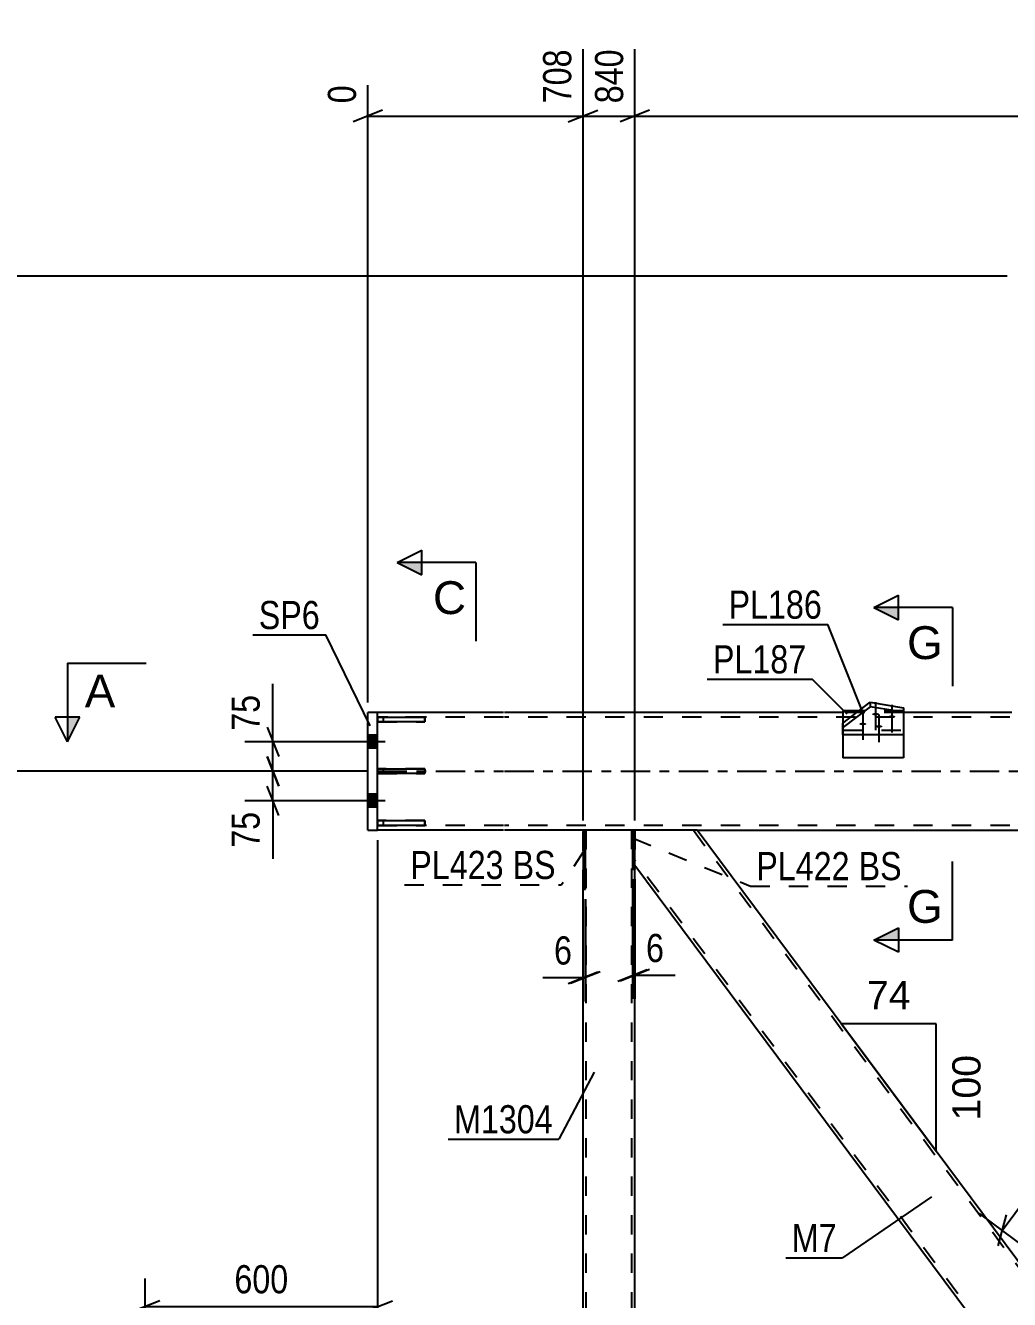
# Model space of a CAD drawing. Header units: millimetres. Extents: x -132 to 1057, y -569 to 272.
# Drawn here: x -36.2 to 64, y -53.8 to 75.9 of the extents above; entities that cross this region are included whole.
import ezdxf

# ---------------------------------------------------------------- set-up
doc = ezdxf.new("R2010")
doc.units = ezdxf.units.MM
doc.linetypes.add('DXK_LINE_DOT2', pattern=[3.9198, 1.9599, -1.9599])
doc.linetypes.add('DXK_LINE_DOT3', pattern=[5.9187, 2.979, -0.9799, 0.9799, -0.9799])
doc.styles.add('Arial', font='arial.ttf', dxfattribs={"height": 0.2})
doc.styles.add('Arial Narrow', font='ARIALN.TTF', dxfattribs={"height": 0.2})

# ---------------------------------------------------------------- blocks, each defined once
blk = doc.blocks.new('Part-335479220-3817 - 3686')
at = {"color": 2, "linetype": 'Continuous'}
for p, q in [((20.8, -6), (20.56, -6)), ((20.56, -6), (20.56, -12)), ((20.8, -12), (20.8, -6)), ((20.56, -12), (20.8, -12))]:
    blk.add_line(p, q, dxfattribs=at)
blk = doc.blocks.new('Part-335479220-3874 - 3686')
at = {"color": 7, "linetype": 'DXK_LINE_DOT2'}
for p, q in [((4.46, -5.02), (-0.34, -5.02)), ((-0.34, -5.02), (-0.34, -5.5)), ((0.26, -5.5), (0.26, -5.02)), ((4.46, -5.5), (4.46, -5.02)), ((-0.34, -5.5), (4.46, -5.5))]:
    blk.add_line(p, q, dxfattribs=at)
blk = doc.blocks.new('Part-335479220-3822 - 3686')
at = {"color": 7, "linetype": 'DXK_LINE_DOT2'}
for p, q in [((20.56, -6), (20.8, -6)), ((20.56, -6), (20.56, -12)), ((20.8, -6), (20.8, -12)), ((20.56, -12), (20.8, -12))]:
    blk.add_line(p, q, dxfattribs=at)
blk = doc.blocks.new('Part-335479220-3872 - 3686')
at = {"color": 7, "linetype": 'DXK_LINE_DOT2'}
for p, q in [((4.46, 0.24), (-0.34, 0.24)), ((-0.34, 0.24), (-0.34, -0.24)), ((0.26, -0.24), (0.26, 0.24)), ((4.46, -0.24), (4.46, 0.24)), ((-0.34, -0.24), (4.46, -0.24))]:
    blk.add_line(p, q, dxfattribs=at)
blk = doc.blocks.new('Part-335479220-3759 - 3686')
at = {"color": 2, "linetype": 'Continuous'}
for p, q in [((47.01, 4.9), (49.79, 7.02)), ((49.79, 6.57), (47.01, 4.45)), ((49.79, 7.02), (53.16, 6.46)), ((49.79, 7.02), (49.79, 6.57)), ((53.16, 6.01), (49.79, 6.57)), ((53.16, 6.46), (53.16, 3.72)), ((47.01, 3.72), (47.01, 4.9)), ((53.16, 3.72), (47.01, 3.72))]:
    blk.add_line(p, q, dxfattribs=at)
at = {"color": 7, "linetype": 'DXK_LINE_DOT2'}
blk.add_line((47.01, 4.17), (53.16, 4.17), dxfattribs=at)
blk = doc.blocks.new('Part-335479220-3842 - 3686')
at = {"color": 7, "linetype": 'DXK_LINE_DOT2'}
for p, q in [((25.6, -6), (25.84, -6)), ((25.6, -6), (25.6, -9.97)), ((25.84, -6), (25.84, -9.97)), ((25.6, -9.97), (25.84, -9.97))]:
    blk.add_line(p, q, dxfattribs=at)
blk = doc.blocks.new('Part-335479220-3848 - 3686')
at = {"color": 2, "linetype": 'Continuous'}
for p, q in [((-0.34, 5.5), (4.46, 5.5)), ((-0.34, 5.5), (-0.34, 5.02)), ((4.46, 5.5), (4.46, 5.02)), ((4.46, 5.02), (-0.34, 5.02))]:
    blk.add_line(p, q, dxfattribs=at)
at = {"color": 7, "linetype": 'DXK_LINE_DOT2'}
blk.add_line((0.26, 5.02), (0.26, 5.5), dxfattribs=at)
blk = doc.blocks.new('Bolt-335479220-3738 - 3686')
at = {"linetype": 'Continuous'}
for points in [[(50.33, 5.94), (50.41, 5.94), (50.48, 5.93), (50.54, 5.91), (50.6, 5.9), (50.64, 5.88), (50.67, 5.85), (50.69, 5.83), (50.69, 5.8), (50.67, 5.78), (50.64, 5.75), (50.6, 5.73), (50.54, 5.72), (50.48, 5.7), (50.41, 5.69), (50.33, 5.69), (50.26, 5.69), (50.18, 5.7), (50.12, 5.72), (50.06, 5.73), (50.02, 5.75), (49.99, 5.78), (49.97, 5.8), (49.97, 5.83), (49.99, 5.85), (50.02, 5.88), (50.06, 5.9), (50.12, 5.91), (50.18, 5.93), (50.26, 5.94)], [(51.97, 5.69), (52.05, 5.68), (52.12, 5.68), (52.19, 5.66), (52.24, 5.65), (52.29, 5.62), (52.32, 5.6), (52.33, 5.58), (52.33, 5.55), (52.32, 5.52), (52.29, 5.5), (52.24, 5.48), (52.19, 5.46), (52.12, 5.45), (52.05, 5.44), (51.97, 5.44), (51.9, 5.44), (51.83, 5.45), (51.76, 5.46), (51.71, 5.48), (51.66, 5.5), (51.63, 5.52), (51.62, 5.55), (51.62, 5.58), (51.63, 5.6), (51.66, 5.62), (51.71, 5.65), (51.76, 5.66), (51.83, 5.68), (51.9, 5.68)], [(49.02, 4.94), (49.1, 4.94), (49.17, 4.93), (49.23, 4.92), (49.29, 4.9), (49.33, 4.88), (49.37, 4.85), (49.38, 4.83), (49.38, 4.8), (49.37, 4.78), (49.33, 4.75), (49.29, 4.73), (49.23, 4.72), (49.17, 4.7), (49.1, 4.7), (49.02, 4.69), (48.95, 4.7), (48.88, 4.7), (48.81, 4.72), (48.76, 4.73), (48.71, 4.75), (48.68, 4.78), (48.66, 4.8), (48.66, 4.83), (48.68, 4.85), (48.71, 4.88), (48.76, 4.9), (48.81, 4.92), (48.88, 4.93), (48.95, 4.94)], [(50.67, 4.69), (50.74, 4.68), (50.81, 4.68), (50.88, 4.66), (50.93, 4.65), (50.98, 4.63), (51.01, 4.6), (51.02, 4.58), (51.02, 4.55), (51.01, 4.53), (50.98, 4.5), (50.93, 4.48), (50.88, 4.46), (50.81, 4.45), (50.74, 4.44), (50.67, 4.44), (50.59, 4.44), (50.52, 4.45), (50.45, 4.46), (50.4, 4.48), (50.35, 4.5), (50.32, 4.53), (50.31, 4.55), (50.31, 4.58), (50.32, 4.6), (50.35, 4.63), (50.4, 4.65), (50.45, 4.66), (50.52, 4.68), (50.59, 4.68)]]:
    blk.add_hatch(color=1, dxfattribs=at).paths.add_polyline_path(points)
at = {"color": 1, "linetype": 'Continuous'}
for p, q in [((50.33, 7.02), (50.33, 4.2)), ((51.97, 6.77), (51.97, 3.95)), ((49.02, 6.02), (49.02, 3.2)), ((50.67, 5.77), (50.67, 2.95))]:
    blk.add_line(p, q, dxfattribs=at)
blk = doc.blocks.new('Bolt-335479220-3745 - 3686')
at = {"linetype": 'Continuous'}
for points in [[(-1.34, 3.66), (-1.34, 2.34), (-0.34, 2.34), (-0.34, 3.66)], [(-1.34, 3.66), (-1.34, 2.34), (-0.34, 2.34), (-0.34, 3.66)], [(-1.34, -2.34), (-1.34, -3.66), (-0.34, -3.66), (-0.34, -2.34)], [(-1.34, -2.34), (-1.34, -3.66), (-0.34, -3.66), (-0.34, -2.34)]]:
    blk.add_hatch(color=1, dxfattribs=at).paths.add_polyline_path(points)
at = {"color": 1, "linetype": 'Continuous'}
for p, q in [((0.42, 3), (-4.34, 3)), ((0.42, 3), (-4.34, 3)), ((-0.34, 3.66), (-1.34, 3.66)), ((-0.34, 3.66), (-1.34, 3.66)), ((-0.34, 2.34), (-1.34, 2.34)), ((-0.34, 2.34), (-1.34, 2.34)), ((-0.34, -2.34), (-1.34, -2.34)), ((-0.34, -2.34), (-1.34, -2.34)), ((0.42, -3), (-4.34, -3)), ((0.42, -3), (-4.34, -3)), ((-0.34, -3.66), (-1.34, -3.66)), ((-0.34, -3.66), (-1.34, -3.66))]:
    blk.add_line(p, q, dxfattribs=at)
blk = doc.blocks.new('Part-335479220-3837 - 3686')
at = {"color": 2, "linetype": 'Continuous'}
for p, q in [((25.84, -6), (25.6, -6)), ((25.6, -6), (25.6, -9.97)), ((25.84, -9.97), (25.84, -6)), ((25.6, -9.97), (25.84, -9.97))]:
    blk.add_line(p, q, dxfattribs=at)
blk = doc.blocks.new('Part-335479220-3847 - 3686')
at = {"color": 2, "linetype": 'Continuous'}
for p, q in [((-0.34, -0.24), (-0.34, 0.24)), ((-0.34, 0.24), (4.46, 0.24)), ((4.46, 0.24), (4.46, -0.24)), ((4.46, -0.24), (-0.34, -0.24))]:
    blk.add_line(p, q, dxfattribs=at)
at = {"color": 7, "linetype": 'DXK_LINE_DOT2'}
blk.add_line((0.26, -0.24), (0.26, 0.24), dxfattribs=at)
blk = doc.blocks.new('Part-335479220-3849 - 3686')
at = {"color": 2, "linetype": 'Continuous'}
for p, q in [((-0.34, -5.5), (-0.34, -5.02)), ((-0.34, -5.02), (4.46, -5.02)), ((4.46, -5.02), (4.46, -5.5)), ((4.46, -5.5), (-0.34, -5.5))]:
    blk.add_line(p, q, dxfattribs=at)
at = {"color": 7, "linetype": 'DXK_LINE_DOT2'}
blk.add_line((0.26, -5.5), (0.26, -5.02), dxfattribs=at)
blk = doc.blocks.new('Part-335479220-3870 - 3686')
at = {"color": 2, "linetype": 'Continuous'}
for p, q in [((12.46, 6), (-0.34, 6)), ((47.01, 6), (12.56, 6)), ((64.2, 6), (53.16, 6)), ((12.46, -6), (-0.34, -6)), ((20.56, -6), (12.56, -6)), ((25.6, -6), (20.8, -6)), ((32.14, -6), (109.33, -6))]:
    blk.add_line(p, q, dxfattribs=at)
at = {"color": 7, "linetype": 'DXK_LINE_DOT2'}
for p, q in [((-0.34, -6), (-0.34, 6)), ((12.46, 5.52), (-0.34, 5.52)), ((467.71, 5.52), (12.56, 5.52)), ((53.16, 6), (47.01, 6)), ((12.46, -5.52), (-0.34, -5.52)), ((467.71, -5.52), (12.56, -5.52)), ((20.8, -6), (20.56, -6)), ((32.14, -6), (25.6, -6))]:
    blk.add_line(p, q, dxfattribs=at)
at = {"color": 7, "linetype": 'DXK_LINE_DOT3'}
for p, q in [((-0.34, 0), (12.46, 0)), ((12.56, 0), (467.71, 0))]:
    blk.add_line(p, q, dxfattribs=at)
blk = doc.blocks.new('Part-335479220-3873 - 3686')
at = {"color": 7, "linetype": 'DXK_LINE_DOT2'}
for p, q in [((4.46, 5.5), (-0.34, 5.5)), ((-0.34, 5.5), (-0.34, 5.02)), ((0.26, 5.02), (0.26, 5.5)), ((4.46, 5.02), (4.46, 5.5)), ((-0.34, 5.02), (4.46, 5.02))]:
    blk.add_line(p, q, dxfattribs=at)
blk = doc.blocks.new('Part-335479220-3882 - 3686')
at = {"color": 2, "linetype": 'Continuous'}
for p, q in [((48.65, 6.16), (47.01, 6.16)), ((47.01, 6.16), (47.01, 4.9)), ((47.01, 3.72), (47.01, 1.36)), ((53.16, 3.72), (53.16, 1.36)), ((53.16, 1.36), (47.01, 1.36))]:
    blk.add_line(p, q, dxfattribs=at)
at = {"color": 7, "linetype": 'DXK_LINE_DOT2'}
for p, q in [((53.16, 6.16), (48.65, 6.16)), ((53.16, 6.16), (53.16, 3.72)), ((47.01, 4.9), (47.01, 3.72))]:
    blk.add_line(p, q, dxfattribs=at)
blk = doc.blocks.new('Part-335479220-4000 - 3686')
at = {"color": 2, "linetype": 'Continuous'}
for p, q in [((-1.34, -6), (-1.34, 6)), ((-0.34, 6), (-1.34, 6)), ((-0.34, -6), (-0.34, 6)), ((-1.34, -6), (-0.34, -6))]:
    blk.add_line(p, q, dxfattribs=at)
blk = doc.blocks.new('Part-335479220-4060 - 3686')
at = {"color": 2, "linetype": 'Continuous'}
for p, q in [((32.14, -6), (25.84, -6)), ((68.06, -54.23), (32.16, -6)), ((66.23, -63.82), (25.84, -9.57))]:
    blk.add_line(p, q, dxfattribs=at)
at = {"color": 7, "linetype": 'DXK_LINE_DOT2'}
for p, q in [((25.84, -9.57), (25.84, -6)), ((68.06, -54.77), (31.76, -6)), ((32.16, -6), (32.14, -6)), ((32.16, -6), (32.14, -6)), ((68.06, -65.75), (25.84, -9.04)), ((68.06, -66.29), (68.06, -54.23)), ((68.06, -66.29), (66.23, -63.82))]:
    blk.add_line(p, q, dxfattribs=at)
blk = doc.blocks.new('Part-335479220-4080 - 3686')
at = {"color": 7, "linetype": 'DXK_LINE_DOT2'}
for p, q in [((25.84, -6), (20.56, -6)), ((20.56, -12), (20.56, -6)), ((20.88, -121.6), (20.88, -6)), ((25.52, -121.6), (25.52, -6)), ((25.84, -9.97), (25.84, -6)), ((20.56, -121.6), (20.56, -115.6)), ((25.84, -121.6), (25.84, -117.63)), ((25.84, -121.6), (20.56, -121.6))]:
    blk.add_line(p, q, dxfattribs=at)
at = {"color": 2, "linetype": 'Continuous'}
for p, q in [((25.84, -117.63), (25.84, -9.97)), ((20.56, -115.6), (20.56, -12))]:
    blk.add_line(p, q, dxfattribs=at)
blk = doc.blocks.new('StraightDimension-335479220-4240 - 3686')
at = {"color": 7, "linetype": 'Continuous'}
for p, q in [((20.56, -5), (20.56, 73.47)), ((-1.34, 7), (-1.34, 69.81)), ((0.16, 67.28), (-2.84, 66.08)), ((-1.34, 66.68), (20.56, 66.68)), ((19.06, 66.08), (22.06, 67.28))]:
    blk.add_line(p, q, dxfattribs=at)
at = {"color": 0, "linetype": 'Continuous'}
for points in [[(19.96, 74.07), (15.76, 74.07), (15.76, 67.38), (19.96, 67.38)], [(-1.94, 70.41), (-6.14, 70.41), (-6.14, 67.38), (-1.94, 67.38)]]:
    blk.add_wipeout(points, dxfattribs=at)
at = {"color": 3, "linetype": 'Continuous', "style": 'Arial Narrow'}
for s, height, p in [('708', 2.863, (19.36, 67.98)), ('0', 2.86, (-2.54, 67.98))]:
    blk.add_text(s, height=height, rotation=90.0002, dxfattribs=at).set_placement(p)
blk = doc.blocks.new('StraightDimension-335479220-11398 - 3686')
at = {"color": 7, "linetype": 'Continuous'}
for p, q in [((-11.59, 1.5), (-10.39, -1.5)), ((-1.34, 0), (-13.84, 0)), ((-10.99, -3), (-10.99, 0)), ((-10.39, -4.5), (-11.59, -1.5)), ((-2.96, -3), (-13.84, -3)), ((-10.99, -3), (-10.99, -8.91)), ((-10.99, -3), (-10.99, -8.91))]:
    blk.add_line(p, q, dxfattribs=at)
at = {"color": 0}
blk.add_wipeout([(-11.74, -3.53), (-15.94, -3.53), (-15.94, -8.38), (-11.74, -8.38)], dxfattribs=at)
at = {"color": 3, "style": 'Arial Narrow'}
blk.add_text('75', height=2.863, rotation=90.0002, dxfattribs=at).set_placement((-12.34, -7.78))
blk = doc.blocks.new('StraightDimension-335479220-4257 - 3686')
at = {"color": 7, "linetype": 'Continuous'}
for p, q in [((109.31, -5), (109.31, 75.3)), ((25.84, -5), (25.84, 73.47)), ((27.34, 67.28), (24.34, 66.08)), ((25.84, 66.68), (109.31, 66.68)), ((107.81, 66.08), (110.81, 67.28))]:
    blk.add_line(p, q, dxfattribs=at)
at = {"color": 0, "linetype": 'Continuous'}
blk.add_wipeout([(108.71, 75.9), (104.51, 75.9), (104.51, 67.38), (108.71, 67.38)], dxfattribs=at)
at = {"color": 3, "linetype": 'Continuous', "style": 'Arial Narrow'}
blk.add_text('2927', height=2.863, rotation=90.0002, dxfattribs=at).set_placement((108.11, 67.98))
blk = doc.blocks.new('AngleDimension-335479220-15854 - 3686')
at = {"color": 7, "linetype": 'Continuous'}
for p, q in [((49.51, -29.31), (46.83, -25.71)), ((56.5, -25.71), (46.83, -25.71)), ((56.5, -38.7), (46.83, -25.71)), ((56.5, -38.7), (56.5, -25.71))]:
    blk.add_line(p, q, dxfattribs=at)
at = {"color": 0}
for points in [[(54.49, -24.81), (54.49, -20.61), (48.84, -20.61), (48.84, -24.81)], [(61.6, -28.27), (57.4, -28.27), (57.4, -36.14), (61.6, -36.14)]]:
    blk.add_wipeout(points, dxfattribs=at)
at = {"color": 3, "style": 'Arial'}
blk.add_text('74', height=2.865, dxfattribs=at).set_placement((49.44, -24.21))
blk.add_text('100', height=2.865, rotation=90.0002, dxfattribs=at).set_placement((61, -35.54))
blk = doc.blocks.new('StraightDimension-335479220-4249 - 3686')
at = {"color": 7, "linetype": 'Continuous'}
for p, q in [((20.56, -5), (20.56, 73.47)), ((25.84, -5), (25.84, 73.47)), ((19.06, 66.08), (22.06, 67.28)), ((20.56, 66.68), (25.84, 66.68)), ((27.34, 67.28), (24.34, 66.08))]:
    blk.add_line(p, q, dxfattribs=at)
at = {"color": 0, "linetype": 'Continuous'}
blk.add_wipeout([(25.24, 74.07), (21.04, 74.07), (21.04, 67.38), (25.24, 67.38)], dxfattribs=at)
at = {"color": 3, "linetype": 'Continuous', "style": 'Arial Narrow'}
blk.add_text('840', height=2.863, rotation=90.0002, dxfattribs=at).set_placement((24.64, 67.98))
blk = doc.blocks.new('StraightDimension-335479220-4462 - 3686')
at = {"color": 7, "linetype": 'Continuous'}
for p, q in [((108.51, -5.4), (96.88, 3.26)), ((98.75, 0), (99.58, 3.12)), ((63.2, -46.72), (99.16, 1.56)), ((72.54, -53.68), (60.91, -45.01)), ((63.61, -45.15), (62.78, -48.28))]:
    blk.add_line(p, q, dxfattribs=at)
at = {"color": 0}
blk.add_wipeout([(83.12, -18.72), (79.76, -16.21), (74.67, -23.03), (78.04, -25.54)], dxfattribs=at)
at = {"color": 3, "style": 'Arial Narrow'}
blk.add_text('1505', height=2.863, rotation=53.3137, dxfattribs=at).set_placement((77.91, -24.7))
blk = doc.blocks.new('StraightDimension-335479220-15472 - 3686')
at = {"color": 7, "linetype": 'Continuous'}
for p, q in [((20.56, -13), (20.56, -23.41)), ((20.8, -13), (20.8, -23.41)), ((19.06, -21.61), (22.06, -20.41)), ((22.3, -20.41), (19.3, -21.61)), ((20.56, -21.01), (16.48, -21.01)), ((20.56, -21.01), (16.48, -21.01)), ((20.56, -21.01), (20.8, -21.01))]:
    blk.add_line(p, q, dxfattribs=at)
at = {"color": 0}
blk.add_wipeout([(20.04, -20.26), (20.04, -16.06), (17.01, -16.06), (17.01, -20.26)], dxfattribs=at)
at = {"color": 3, "style": 'Arial Narrow'}
blk.add_text('6', height=2.86, dxfattribs=at).set_placement((17.61, -19.66))
blk = doc.blocks.new('StraightDimension-335479220-4638 - 3686')
at = {"color": 7, "linetype": 'Continuous'}
blk.add_line((63.7, 50.4), (-63.39, 50.4), dxfattribs=at)
blk = doc.blocks.new('StraightDimension-335479220-4665 - 3686')
at = {"color": 7, "linetype": 'Continuous'}
blk.add_line((-1.34, 0), (-46.24, 0), dxfattribs=at)
blk = doc.blocks.new('StraightDimension-335479220-4955 - 3686')
at = {"color": 7, "linetype": 'Continuous'}
for p, q in [((-0.34, -7), (-0.34, -56.87)), ((-24, -121.1), (-24, -51.62)), ((-22.5, -53.87), (-25.5, -55.07)), ((-1.84, -55.07), (1.16, -53.87)), ((-24, -54.47), (-0.34, -54.47))]:
    blk.add_line(p, q, dxfattribs=at)
at = {"color": 0}
blk.add_wipeout([(-8.83, -53.72), (-8.83, -49.52), (-15.51, -49.52), (-15.51, -53.72)], dxfattribs=at)
at = {"color": 3, "style": 'Arial Narrow'}
blk.add_text('600', height=2.863, dxfattribs=at).set_placement((-14.91, -53.12))
blk = doc.blocks.new('StraightDimension-335479220-11397 - 3686')
at = {"color": 7, "linetype": 'Continuous'}
for p, q in [((-10.99, 3), (-10.99, 8.91)), ((-10.99, 3), (-10.99, 8.91)), ((-11.59, 4.5), (-10.39, 1.5)), ((-3.41, 3), (-13.84, 3)), ((-10.99, 0), (-10.99, 3)), ((-10.39, -1.5), (-11.59, 1.5)), ((-1.34, 0), (-13.84, 0))]:
    blk.add_line(p, q, dxfattribs=at)
at = {"color": 0}
blk.add_wipeout([(-11.74, 8.38), (-15.94, 8.38), (-15.94, 3.52), (-11.74, 3.52)], dxfattribs=at)
at = {"color": 3, "style": 'Arial Narrow'}
blk.add_text('75', height=2.863, rotation=90.0002, dxfattribs=at).set_placement((-12.34, 4.12))
blk = doc.blocks.new('StraightDimension-335479220-15488 - 3686')
at = {"color": 7, "linetype": 'Continuous'}
for p, q in [((25.6, -10.97), (25.6, -23.16)), ((25.84, -10.97), (25.84, -23.16)), ((24.1, -21.36), (27.1, -20.16)), ((27.34, -20.16), (24.34, -21.36)), ((25.6, -20.76), (25.84, -20.76)), ((25.84, -20.76), (29.92, -20.76)), ((25.84, -20.76), (29.92, -20.76))]:
    blk.add_line(p, q, dxfattribs=at)
at = {"color": 0}
blk.add_wipeout([(29.39, -20.01), (29.39, -15.81), (26.37, -15.81), (26.37, -20.01)], dxfattribs=at)
at = {"color": 3, "style": 'Arial Narrow'}
blk.add_text('6', height=2.86, dxfattribs=at).set_placement((26.97, -19.41))
blk = doc.blocks.new('SectionMark-335479220-4977 - 3686')
at = {"linetype": 'Continuous'}
for points in [[(52.66, 16.67), (52.66, 15.42), (50.16, 16.67)], [(52.66, -15.92), (52.66, -17.17), (50.16, -17.17)]]:
    blk.add_hatch(color=6, dxfattribs=at).paths.add_polyline_path(points)
at = {"color": 6, "linetype": 'Continuous'}
for p, q in [((50.16, 16.67), (52.66, 17.92)), ((52.66, 15.42), (52.66, 17.92)), ((58.16, 16.67), (50.16, 16.67)), ((50.16, 16.67), (52.66, 15.42)), ((58.16, 16.67), (58.16, 8.67)), ((58.16, -17.17), (58.16, -9.17)), ((50.16, -17.17), (52.66, -15.92)), ((52.66, -15.92), (52.66, -18.42)), ((58.16, -17.17), (50.16, -17.17)), ((52.66, -18.42), (50.16, -17.17))]:
    blk.add_line(p, q, dxfattribs=at)
at = {"color": 0, "linetype": 'Continuous'}
for points in [[(57.16, 11.42), (57.16, 14.92), (53.53, 14.92), (53.53, 11.42)], [(57.16, -15.42), (57.16, -11.92), (53.53, -11.92), (53.53, -15.42)]]:
    blk.add_wipeout(points, dxfattribs=at)
at = {"color": 3, "linetype": 'Continuous', "style": 'Arial'}
for p in [(53.53, 11.42), (53.53, -15.42)]:
    blk.add_text('G', height=3.34, dxfattribs=at).set_placement(p)
blk = doc.blocks.new('Mark-335479220-3755 - 3686')
at = {"color": 0}
blk.add_wipeout([(44.87, 15.53), (44.87, 18.53), (35.37, 18.53), (35.37, 15.53)], dxfattribs=at)
blk.add_wipeout([(44.87, 15.53), (44.87, 18.53), (35.37, 18.53), (35.37, 15.53)], dxfattribs=at)
at = {"color": 30, "linetype": 'Continuous'}
for p in [(34.77, 14.93), (49.06, 5.92)]:
    blk.add_line(p, (45.47, 14.93), dxfattribs=at)
at = {"color": 3, "style": 'Arial Narrow'}
blk.add_text('PL186', height=2.863, dxfattribs=at).set_placement((35.37, 15.53))
blk = doc.blocks.new('Mark-335479220-3878 - 3686')
at = {"color": 0}
blk.add_wipeout([(43.29, 9.96), (43.29, 12.96), (33.78, 12.96), (33.78, 9.96)], dxfattribs=at)
blk.add_wipeout([(43.29, 9.96), (43.29, 12.96), (33.78, 12.96), (33.78, 9.96)], dxfattribs=at)
at = {"color": 30, "linetype": 'Continuous'}
for p in [(33.18, 9.36), (47.42, 5.83)]:
    blk.add_line(p, (43.89, 9.36), dxfattribs=at)
at = {"color": 3, "style": 'Arial Narrow'}
blk.add_text('PL187', height=2.863, dxfattribs=at).set_placement((33.78, 9.96))
blk = doc.blocks.new('SectionMark-335479220-4971 - 3686')
at = {"linetype": 'Continuous'}
blk.add_hatch(color=6, dxfattribs=at).paths.add_polyline_path([(4.16, 21.25), (4.16, 20), (1.66, 21.25)])
at = {"color": 6, "linetype": 'Continuous'}
for p, q in [((1.66, 21.25), (4.16, 22.5)), ((4.16, 20), (4.16, 22.5)), ((9.66, 21.25), (1.66, 21.25)), ((1.66, 21.25), (4.16, 20)), ((9.66, 21.25), (9.66, 13.25))]:
    blk.add_line(p, q, dxfattribs=at)
at = {"color": 0, "linetype": 'Continuous'}
blk.add_wipeout([(8.66, 16), (8.66, 19.5), (5.29, 19.5), (5.29, 16)], dxfattribs=at)
at = {"color": 3, "linetype": 'Continuous', "style": 'Arial'}
blk.add_text('C', height=3.34, dxfattribs=at).set_placement((5.29, 16))
blk = doc.blocks.new('Mark-335479220-3996 - 3686')
at = {"color": 0}
blk.add_wipeout([(-6.22, 14.47), (-6.22, 17.47), (-12.43, 17.47), (-12.43, 14.47)], dxfattribs=at)
blk.add_wipeout([(-6.22, 14.47), (-6.22, 17.47), (-12.43, 17.47), (-12.43, 14.47)], dxfattribs=at)
at = {"color": 30, "linetype": 'Continuous'}
for p in [(-13.03, 13.87), (-1.09, 4.64)]:
    blk.add_line(p, (-5.62, 13.87), dxfattribs=at)
at = {"color": 3, "style": 'Arial Narrow'}
blk.add_text('SP6', height=2.863, dxfattribs=at).set_placement((-12.43, 14.47))
blk = doc.blocks.new('MarkSet-335479220-9545 - 3686')
at = {"color": 0}
for points in [[(47.7, -11.08), (47.7, -8.08), (38.19, -8.08), (38.19, -11.08)], [(52.98, -11.08), (52.98, -8.08), (48.6, -8.08), (48.6, -11.08)]]:
    blk.add_wipeout(points, dxfattribs=at)
for points in [[(47.7, -11.08), (47.7, -8.08), (38.19, -8.08), (38.19, -11.08)], [(52.98, -11.08), (52.98, -8.08), (48.6, -8.08), (48.6, -11.08)]]:
    blk.add_wipeout(points, dxfattribs=at)
at = {"color": 30, "linetype": 'DXK_LINE_DOT2'}
for p, q in [((25.66, -6.81), (37.59, -11.68)), ((37.59, -11.68), (53.58, -11.68))]:
    blk.add_line(p, q, dxfattribs=at)
at = {"color": 3, "style": 'Arial Narrow'}
for s, p in [('PL422', (38.19, -11.08)), ('BS', (48.6, -11.08))]:
    blk.add_text(s, height=2.863, dxfattribs=at).set_placement(p)
blk = doc.blocks.new('Mark-335479220-4056 - 3686')
at = {"color": 0}
blk.add_wipeout([(46.37, -48.92), (46.37, -45.92), (41.8, -45.92), (41.8, -48.92)], dxfattribs=at)
blk.add_wipeout([(46.37, -48.92), (46.37, -45.92), (41.8, -45.92), (41.8, -48.92)], dxfattribs=at)
at = {"color": 30, "linetype": 'Continuous'}
for p in [(56.02, -43.32), (41.2, -49.52)]:
    blk.add_line(p, (46.97, -49.52), dxfattribs=at)
at = {"color": 3, "style": 'Arial Narrow'}
blk.add_text('M7', height=2.863, dxfattribs=at).set_placement((41.8, -48.92))
blk = doc.blocks.new('Mark-335479220-4076 - 3686')
at = {"color": 0}
blk.add_wipeout([(17.49, -36.84), (17.49, -33.84), (7.44, -33.84), (7.44, -36.84)], dxfattribs=at)
blk.add_wipeout([(17.49, -36.84), (17.49, -33.84), (7.44, -33.84), (7.44, -36.84)], dxfattribs=at)
at = {"color": 30, "linetype": 'Continuous'}
for p in [(21.7, -30.61), (6.84, -37.44)]:
    blk.add_line(p, (18.09, -37.44), dxfattribs=at)
at = {"color": 3, "style": 'Arial Narrow'}
blk.add_text('M1304', height=2.863, dxfattribs=at).set_placement((7.44, -36.84))
blk = doc.blocks.new('SectionMark-335479220-4973 - 3686')
at = {"linetype": 'Continuous'}
blk.add_hatch(color=6, dxfattribs=at).paths.add_polyline_path([(-31.89, 5.5), (-30.64, 5.5), (-31.89, 3)])
at = {"color": 6, "linetype": 'Continuous'}
for p, q in [((-31.89, 11), (-23.89, 11)), ((-31.89, 11), (-31.89, 3)), ((-31.89, 3), (-33.14, 5.5)), ((-30.64, 5.5), (-33.14, 5.5)), ((-31.89, 3), (-30.64, 5.5))]:
    blk.add_line(p, q, dxfattribs=at)
at = {"color": 0, "linetype": 'Continuous'}
blk.add_wipeout([(-27.03, 6.5), (-27.03, 10), (-30.14, 10), (-30.14, 6.5)], dxfattribs=at)
at = {"color": 3, "linetype": 'Continuous', "style": 'Arial'}
blk.add_text('A', height=3.34, dxfattribs=at).set_placement((-30.14, 6.5))
blk = doc.blocks.new('MarkSet-335479220-9576 - 3686')
at = {"color": 0}
for points in [[(12.49, -10.96), (12.49, -7.96), (2.99, -7.96), (2.99, -10.96)], [(17.78, -10.96), (17.78, -7.96), (13.39, -7.96), (13.39, -10.96)]]:
    blk.add_wipeout(points, dxfattribs=at)
for points in [[(12.49, -10.96), (12.49, -7.96), (2.99, -7.96), (2.99, -10.96)], [(17.78, -10.96), (17.78, -7.96), (13.39, -7.96), (13.39, -10.96)]]:
    blk.add_wipeout(points, dxfattribs=at)
at = {"color": 30, "linetype": 'DXK_LINE_DOT2'}
for p in [(20.69, -8.05), (2.39, -11.56)]:
    blk.add_line(p, (18.38, -11.56), dxfattribs=at)
at = {"color": 3, "style": 'Arial Narrow'}
for s, p in [('PL423', (2.99, -10.96)), ('BS', (13.39, -10.96))]:
    blk.add_text(s, height=2.863, dxfattribs=at).set_placement(p)

msp = doc.modelspace()

# ---------------------------------------------------------------- block references
for name in ['Part-335479220-3870 - 3686', 'Part-335479220-3759 - 3686', 'Bolt-335479220-3738 - 3686', 'Part-335479220-4000 - 3686', 'Part-335479220-3848 - 3686', 'Part-335479220-3873 - 3686', 'Part-335479220-3882 - 3686', 'Bolt-335479220-3745 - 3686', 'Part-335479220-3872 - 3686', 'Part-335479220-3847 - 3686', 'Part-335479220-3874 - 3686', 'Part-335479220-3849 - 3686', 'Part-335479220-3817 - 3686', 'Part-335479220-3822 - 3686', 'Part-335479220-4080 - 3686', 'Part-335479220-3842 - 3686', 'Part-335479220-3837 - 3686', 'Part-335479220-4060 - 3686']:
    msp.add_blockref(name, (0, 0))

# ---------------------------------------------------------------- next in the draw order: block references
for name in ['StraightDimension-335479220-4257 - 3686', 'StraightDimension-335479220-4240 - 3686', 'StraightDimension-335479220-15472 - 3686', 'AngleDimension-335479220-15854 - 3686']:
    msp.add_blockref(name, (0, 0))

# ---------------------------------------------------------------- next in the draw order: block references
for name in ['StraightDimension-335479220-4249 - 3686', 'StraightDimension-335479220-4462 - 3686', 'StraightDimension-335479220-11398 - 3686']:
    msp.add_blockref(name, (0, 0))

# ---------------------------------------------------------------- next in the draw order: block references
msp.add_blockref('StraightDimension-335479220-4638 - 3686', (0, 0))

# ---------------------------------------------------------------- next in the draw order: block references
for name in ['Mark-335479220-3755 - 3686', 'SectionMark-335479220-4977 - 3686', 'StraightDimension-335479220-4665 - 3686', 'StraightDimension-335479220-15488 - 3686', 'Mark-335479220-4056 - 3686']:
    msp.add_blockref(name, (0, 0))

# ---------------------------------------------------------------- next in the draw order: block references
for name in ['Mark-335479220-3878 - 3686', 'StraightDimension-335479220-11397 - 3686', 'StraightDimension-335479220-4955 - 3686', 'MarkSet-335479220-9545 - 3686']:
    msp.add_blockref(name, (0, 0))

# ---------------------------------------------------------------- next in the draw order: block references
for name in ['SectionMark-335479220-4971 - 3686', 'Mark-335479220-3996 - 3686']:
    msp.add_blockref(name, (0, 0))

# ---------------------------------------------------------------- next in the draw order: block references
for name in ['SectionMark-335479220-4973 - 3686', 'MarkSet-335479220-9576 - 3686', 'Mark-335479220-4076 - 3686']:
    msp.add_blockref(name, (0, 0))

doc.saveas('drawing.dxf')
